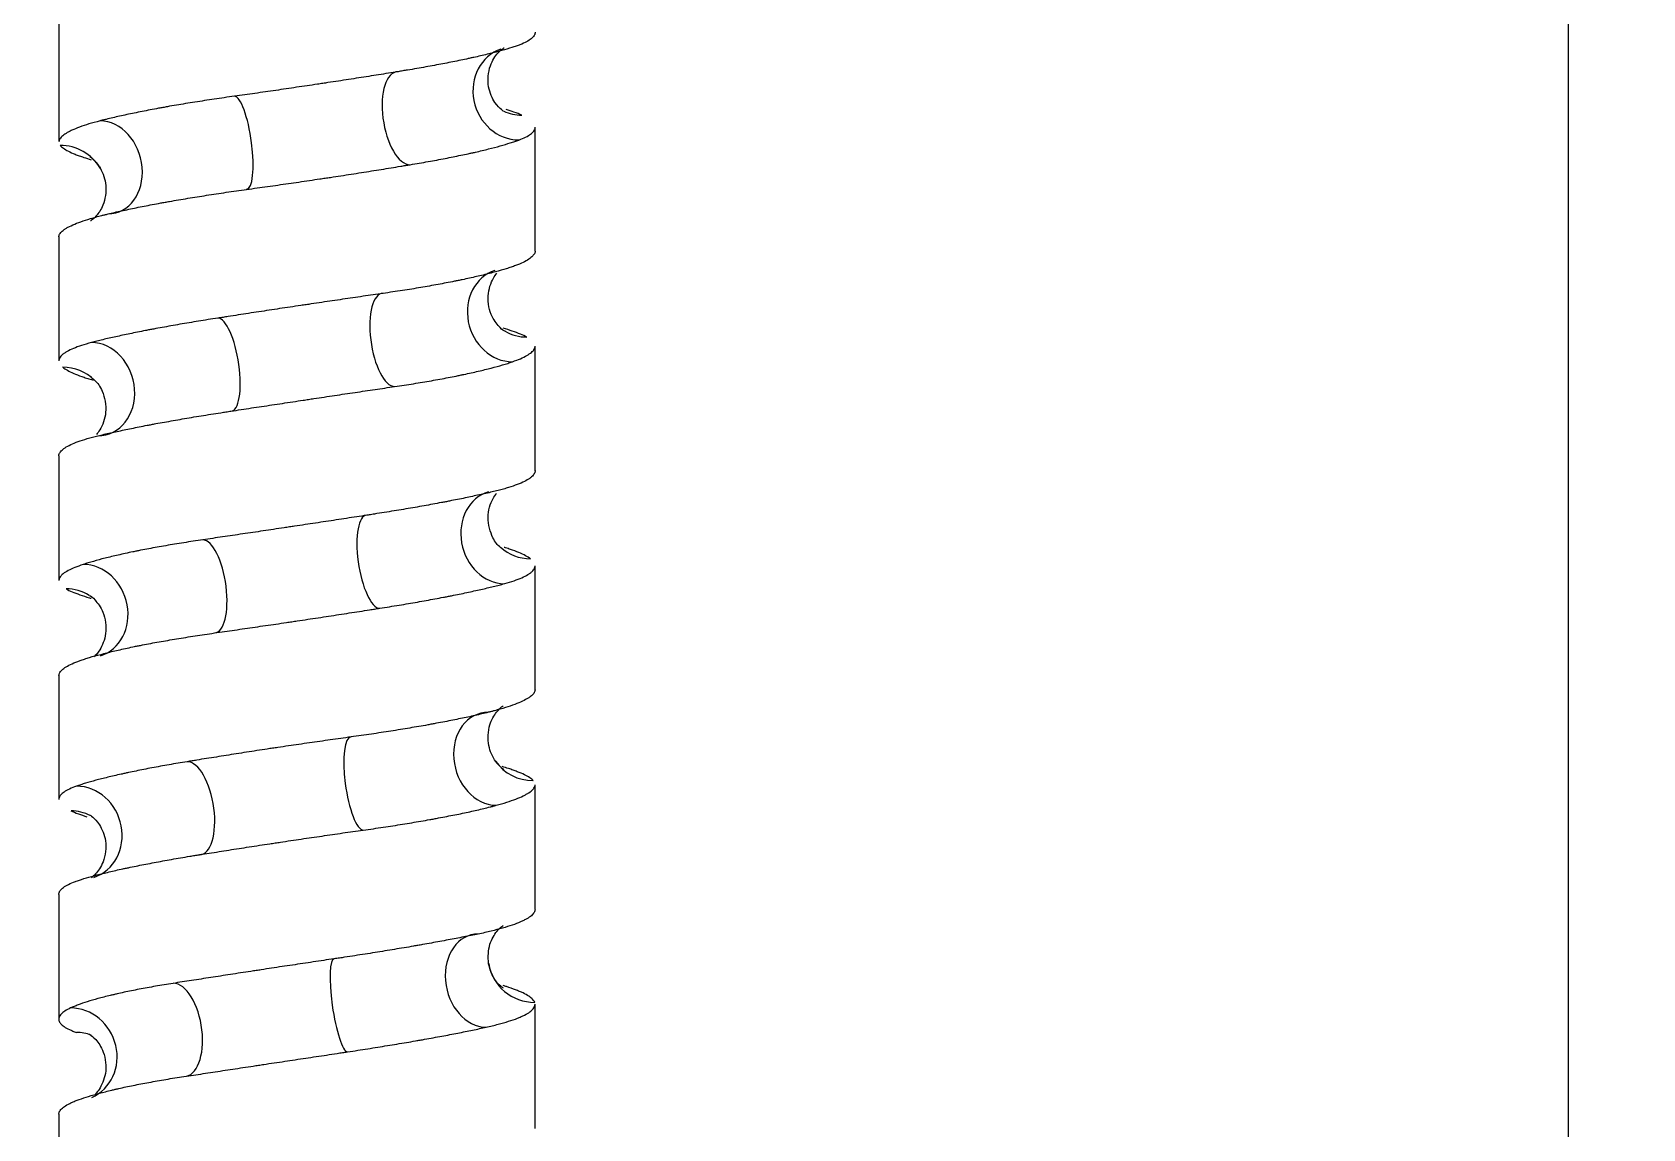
# Model space of a CAD drawing. Header units: millimetres. Extents: x 6110 to 6704, y -2661 to -1821.
# Drawn here: x 6587.11 to 6599.96, y -2336 to -2327.25 of the extents above; entities that cross this region are included whole.
import ezdxf

# ---------------------------------------------------------------- set-up
doc = ezdxf.new("R2010")
doc.units = ezdxf.units.MM
doc.header["$LTSCALE"] = 0.1
doc.linetypes.add('HIDDEN2', pattern=[4.7625, 3.175, -1.5875])
doc.layers.add('1', color=4, linetype='HIDDEN2', lineweight=13)
doc.layers.add('DIM', color=3, linetype='Continuous', lineweight=9)

msp = doc.modelspace()

# ---------------------------------------------------------------- hatches: boundary and pattern name
at = {"layer": 'DIM'}
h = msp.add_hatch(dxfattribs=at)
h.set_pattern_fill('ANSI31', color=2)
edge = h.paths.add_edge_path()
edge.add_line((6619.617, -2595.98), (6619.617, -1962.206))
edge.add_line((6634.617, -1966.11), (6619.617, -1966.11))
edge.add_line((6634.617, -2610.98), (6634.617, -1966.11))
edge.add_line((6634.617, -2610.98), (6184.457, -2610.98))
edge.add_line((6619.617, -2595.98), (6184.457, -2595.98))
edge.add_line((6184.457, -2610.98), (6184.457, -2595.98))

# ---------------------------------------------------------------- linework, layer by layer
at = {"layer": '1', "color": 7, "linetype": 'Continuous', "lineweight": -3}
for p, q in [((6599.367, -2354.877), (6599.367, -2159.412)), ((6587.321, -2327.13), (6587.321, -2328.122)), ((6591.121, -2328.996), (6591.121, -2328.007)), ((6587.321, -2328.88), (6587.321, -2329.871)), ((6590.88, -2329.635), (6590.881, -2329.635)), ((6591.121, -2330.748), (6591.121, -2329.753)), ((6587.321, -2330.629), (6587.321, -2331.623)), ((6591.121, -2332.496), (6591.121, -2331.506)), ((6587.562, -2331.742), (6587.563, -2331.742)), ((6587.321, -2332.381), (6587.32, -2333.37)), ((6591.12, -2334.247), (6591.12, -2333.254)), ((6587.32, -2334.128), (6587.32, -2335.124)), ((6591.12, -2335.997), (6591.12, -2335.005)), ((6587.32, -2335.882), (6587.32, -2336.87))]:
    msp.add_line(p, q, dxfattribs=at)
for centre, major_axis, ratio, start_param, end_param in [((6590.971, -2327.737), (0.123, -0.354), 0.913729, 3.142234, 5.974482), ((6590.075, -2327.935), (0.061, -0.37), 0.444347, 3.069634, 6.207791), ((6588.77, -2328.131), (0.051, -0.371), 0.234366, 6.251622, 9.392744), ((6591.031, -2327.54), (0.164, 0.337), 0.943097, 3.155272, 3.570921), ((6587.681, -2328.327), (0.091, -0.364), 0.802643, 6.087513, 9.225974), ((6587.327, -2328.523), (0.322, 0.192), 0.98804, 6.273376, 7.311475), ((6590.916, -2329.507), (0.116, -0.357), 0.882367, 3.142101, 6.001316), ((6589.954, -2329.704), (0.054, -0.371), 0.383134, 3.085413, 6.226552), ((6588.642, -2329.901), (0.057, -0.371), 0.302306, 6.239094, 9.377569), ((6587.606, -2330.097), (0.092, -0.364), 0.841904, 6.073243, 9.214691), ((6591.067, -2329.31), (0.186, 0.325), 0.963027, 3.14147, 3.645574), ((6587.342, -2330.293), (0.261, 0.27), 0.978198, 6.28038, 7.039328), ((6590.851, -2331.277), (0.095, -0.363), 0.850932, 3.16653, 6.062285), ((6589.829, -2331.474), (0.057, -0.371), 0.316087, 3.093435, 6.231924), ((6588.516, -2331.67), (0.054, -0.371), 0.366926, 6.230853, 9.372311), ((6591.094, -2331.079), (0.249, 0.28), 0.975656, 3.140334, 3.854515), ((6587.54, -2331.866), (0.112, -0.358), 0.875769, 0.000324, 2.872257), ((6587.367, -2332.062), (0.196, 0.32), 0.967231, 0.000228, 0.533932), ((6590.779, -2333.046), (0.093, -0.363), 0.810963, 2.937224, 6.075728), ((6589.701, -2333.243), (0.052, -0.371), 0.251351, 3.106156, 6.247623), ((6588.394, -2333.44), (0.06, -0.37), 0.431263, 6.215622, 9.353824), ((6591.111, -2332.849), (0.304, 0.219), 0.98629, 3.134077, 4.081092), ((6587.482, -2333.636), (0.118, -0.356), 0.90691, 0.000348, 2.849547), ((6587.401, -2333.832), (0.17, 0.334), 0.947637, 0.000395, 0.446163), ((6590.698, -2334.816), (0.079, -0.367), 0.771406, 2.977046, 6.118522), ((6589.571, -2335.013), (0.055, -0.371), 0.181677, 3.115375, 6.253589), ((6591.12, -2334.619), (0.369, 0.065), 0.988999, 3.131622, 4.535374), ((6588.276, -2335.209), (0.057, -0.371), 0.492354, 6.207986, 9.349185), ((6587.432, -2335.405), (0.149, -0.344), 0.931679, 0.008444, 2.75686), ((6587.444, -2335.601), (0.133, 0.351), 0.927369, 6.282456, 6.620608)]:
    msp.add_ellipse(centre, major_axis=major_axis, ratio=ratio, start_param=start_param, end_param=end_param, dxfattribs=at)
for points, knots in [([(6591.121, -2327.249), (6591.121, -2327.251), (6591.12, -2327.254), (6591.12, -2327.259), (6591.119, -2327.261), (6591.118, -2327.265), (6591.117, -2327.267), (6591.112, -2327.278), (6591.105, -2327.286), (6591.087, -2327.303), (6591.065, -2327.319), (6591.033, -2327.335), (6591.005, -2327.347), (6590.995, -2327.35), (6590.975, -2327.358), (6590.964, -2327.362), (6590.952, -2327.366)], [0, 0, 0, 0, 0.064573, 0.064573, 0.116541, 0.116541, 0.168509, 0.168509, 0.376382, 0.376382, 0.584255, 0.792127, 0.792127, 0.896064, 0.896064, 1, 1, 1, 1]), ([(6590.952, -2327.366), (6590.929, -2327.373), (6590.903, -2327.381), (6590.848, -2327.397), (6590.789, -2327.413), (6590.722, -2327.429), (6590.668, -2327.442), (6590.641, -2327.448), (6590.612, -2327.454), (6590.593, -2327.458), (6590.583, -2327.461), (6590.533, -2327.471), (6590.492, -2327.48), (6590.407, -2327.497), (6590.319, -2327.513), (6590.225, -2327.53), (6590.152, -2327.543), (6590.128, -2327.547), (6590.09, -2327.553), (6590.077, -2327.555), (6590.052, -2327.559), (6590.039, -2327.562), (6590.027, -2327.564)], [0, 0, 0, 0, 0.125, 0.125, 0.25, 0.375, 0.375, 0.4375, 0.46875, 0.46875, 0.5, 0.5, 0.625, 0.625, 0.75, 0.875, 0.875, 0.9375, 0.9375, 0.96875, 0.96875, 1, 1, 1, 1]), ([(6590.868, -2327.88), (6590.868, -2327.881), (6590.858, -2327.871), (6590.797, -2327.818), (6590.735, -2327.682), (6590.751, -2327.516), (6590.824, -2327.408), (6590.868, -2327.376), (6590.874, -2327.373), (6590.874, -2327.373)], [0, 0, 0, 0, 0.13059, 0.274829, 0.435809, 0.620139, 0.773937, 0.905356, 1, 1, 1, 1]), ([(6590.027, -2327.564), (6589.976, -2327.572), (6589.924, -2327.58), (6589.82, -2327.597), (6589.714, -2327.613), (6589.606, -2327.63), (6589.523, -2327.643), (6589.496, -2327.647), (6589.454, -2327.653), (6589.44, -2327.655), (6589.412, -2327.66), (6589.398, -2327.662), (6589.329, -2327.672), (6589.273, -2327.68), (6589.162, -2327.697), (6589.051, -2327.713), (6588.941, -2327.729), (6588.858, -2327.741), (6588.831, -2327.744), (6588.776, -2327.752), (6588.749, -2327.756), (6588.722, -2327.76)], [0, 0, 0, 0, 0.125, 0.125, 0.25, 0.375, 0.375, 0.4375, 0.4375, 0.46875, 0.46875, 0.5, 0.5, 0.625, 0.625, 0.75, 0.875, 0.875, 0.9375, 0.9375, 1, 1, 1, 1]), ([(6588.722, -2327.76), (6588.667, -2327.767), (6588.613, -2327.775), (6588.508, -2327.791), (6588.406, -2327.806), (6588.307, -2327.823), (6588.234, -2327.835), (6588.21, -2327.839), (6588.175, -2327.845), (6588.163, -2327.848), (6588.14, -2327.852), (6588.128, -2327.854), (6588.071, -2327.864), (6588.027, -2327.873), (6587.942, -2327.89), (6587.861, -2327.906), (6587.786, -2327.923), (6587.733, -2327.936), (6587.715, -2327.94), (6587.69, -2327.946), (6587.682, -2327.948), (6587.665, -2327.952), (6587.657, -2327.954), (6587.649, -2327.956)], [0, 0, 0, 0, 0.125, 0.125, 0.25, 0.375, 0.375, 0.4375, 0.4375, 0.46875, 0.46875, 0.5, 0.5, 0.625, 0.625, 0.75, 0.875, 0.875, 0.9375, 0.9375, 0.96875, 0.96875, 1, 1, 1, 1]), ([(6591.014, -2327.911), (6590.996, -2327.903), (6590.975, -2327.894), (6590.933, -2327.879), (6590.913, -2327.872), (6590.891, -2327.865)], [0, 0, 0, 0, 0.546971, 0.546971, 1, 1, 1, 1]), ([(6587.649, -2327.956), (6587.618, -2327.965), (6587.588, -2327.973), (6587.534, -2327.989), (6587.484, -2328.006), (6587.443, -2328.023), (6587.416, -2328.035), (6587.408, -2328.039), (6587.396, -2328.046), (6587.392, -2328.048), (6587.384, -2328.052), (6587.381, -2328.054), (6587.364, -2328.064), (6587.353, -2328.073), (6587.335, -2328.089), (6587.324, -2328.103), (6587.321, -2328.118), (6587.321, -2328.124)], [0, 0, 0, 0, 0.147053, 0.147053, 0.294106, 0.441159, 0.441159, 0.514686, 0.514686, 0.551449, 0.551449, 0.588212, 0.588212, 0.735265, 0.735265, 0.882318, 1, 1, 1, 1]), ([(6590.991, -2328.109), (6591.011, -2328.101), (6591.029, -2328.094), (6591.061, -2328.078), (6591.087, -2328.062), (6591.104, -2328.046), (6591.113, -2328.033), (6591.115, -2328.029), (6591.118, -2328.023), (6591.119, -2328.021), (6591.12, -2328.016), (6591.12, -2328.014), (6591.121, -2328.01), (6591.121, -2328.009), (6591.121, -2328.007)], [0, 0, 0, 0, 0.238592, 0.238592, 0.477184, 0.715776, 0.715776, 0.835072, 0.835072, 0.89472, 0.89472, 0.954368, 0.954368, 1, 1, 1, 1]), ([(6587.332, -2328.151), (6587.338, -2328.159), (6587.346, -2328.167), (6587.368, -2328.182), (6587.394, -2328.198), (6587.43, -2328.214), (6587.461, -2328.227), (6587.472, -2328.231), (6587.489, -2328.237), (6587.495, -2328.239), (6587.507, -2328.243), (6587.513, -2328.245), (6587.538, -2328.254), (6587.558, -2328.26), (6587.579, -2328.266)], [0, 0, 0, 0, 0.210742, 0.210742, 0.421485, 0.632227, 0.632227, 0.737599, 0.737599, 0.790284, 0.790284, 0.84297, 0.84297, 1, 1, 1, 1]), ([(6590.124, -2328.306), (6590.173, -2328.297), (6590.221, -2328.289), (6590.314, -2328.273), (6590.404, -2328.256), (6590.487, -2328.239), (6590.548, -2328.226), (6590.578, -2328.22), (6590.606, -2328.214), (6590.625, -2328.21), (6590.635, -2328.208), (6590.681, -2328.197), (6590.716, -2328.189), (6590.782, -2328.172), (6590.844, -2328.156), (6590.898, -2328.14), (6590.935, -2328.128), (6590.947, -2328.124), (6590.97, -2328.117), (6590.98, -2328.113), (6590.991, -2328.109)], [0, 0, 0, 0, 0.125, 0.125, 0.25, 0.375, 0.375, 0.4375, 0.46875, 0.46875, 0.5, 0.5, 0.625, 0.625, 0.75, 0.875, 0.875, 0.9375, 0.9375, 1, 1, 1, 1]), ([(6587.568, -2328.244), (6587.568, -2328.243), (6587.579, -2328.249), (6587.62, -2328.285), (6587.643, -2328.321), (6587.65, -2328.331)], [0, 0, 0, 0, 0.431567, 0.851626, 1, 1, 1, 1]), ([(6588.819, -2328.503), (6588.874, -2328.495), (6588.93, -2328.488), (6589.041, -2328.472), (6589.152, -2328.456), (6589.264, -2328.44), (6589.348, -2328.427), (6589.376, -2328.423), (6589.418, -2328.417), (6589.432, -2328.415), (6589.46, -2328.411), (6589.474, -2328.409), (6589.544, -2328.398), (6589.599, -2328.39), (6589.708, -2328.373), (6589.815, -2328.356), (6589.92, -2328.339), (6589.997, -2328.327), (6590.023, -2328.322), (6590.061, -2328.316), (6590.074, -2328.314), (6590.099, -2328.31), (6590.111, -2328.308), (6590.124, -2328.306)], [0, 0, 0, 0, 0.125, 0.125, 0.25, 0.375, 0.375, 0.4375, 0.4375, 0.46875, 0.46875, 0.5, 0.5, 0.625, 0.625, 0.75, 0.875, 0.875, 0.9375, 0.9375, 0.96875, 0.96875, 1, 1, 1, 1]), ([(6587.65, -2328.331), (6587.676, -2328.377), (6587.707, -2328.47), (6587.683, -2328.629), (6587.618, -2328.721), (6587.58, -2328.752), (6587.573, -2328.755), (6587.573, -2328.755)], [0, 0, 0, 0, 0.23381, 0.481721, 0.682676, 0.860544, 1, 1, 1, 1]), ([(6587.713, -2328.698), (6587.747, -2328.69), (6587.783, -2328.682), (6587.858, -2328.666), (6587.937, -2328.649), (6588.022, -2328.632), (6588.088, -2328.62), (6588.122, -2328.613), (6588.156, -2328.607), (6588.18, -2328.603), (6588.192, -2328.601), (6588.251, -2328.59), (6588.299, -2328.582), (6588.398, -2328.566), (6588.498, -2328.55), (6588.603, -2328.534), (6588.683, -2328.522), (6588.71, -2328.518), (6588.764, -2328.511), (6588.791, -2328.507), (6588.819, -2328.503)], [0, 0, 0, 0, 0.125, 0.125, 0.25, 0.375, 0.375, 0.4375, 0.46875, 0.46875, 0.5, 0.5, 0.625, 0.625, 0.75, 0.875, 0.875, 0.9375, 0.9375, 1, 1, 1, 1]), ([(6587.321, -2328.881), (6587.321, -2328.878), (6587.321, -2328.875), (6587.324, -2328.864), (6587.333, -2328.848), (6587.351, -2328.832), (6587.369, -2328.82), (6587.375, -2328.815), (6587.386, -2328.809), (6587.39, -2328.807), (6587.397, -2328.803), (6587.401, -2328.801), (6587.422, -2328.79), (6587.441, -2328.782), (6587.484, -2328.765), (6587.53, -2328.748), (6587.586, -2328.732), (6587.631, -2328.719), (6587.647, -2328.715), (6587.671, -2328.709), (6587.679, -2328.707), (6587.696, -2328.703), (6587.704, -2328.701), (6587.713, -2328.698)], [0, 0, 0, 0, 0.054135, 0.054135, 0.189258, 0.324382, 0.324382, 0.391944, 0.391944, 0.425725, 0.425725, 0.459506, 0.459506, 0.594629, 0.594629, 0.729753, 0.864876, 0.864876, 0.932438, 0.932438, 0.966219, 0.966219, 1, 1, 1, 1]), ([(6591.121, -2328.995), (6591.121, -2329), (6591.12, -2329.005), (6591.116, -2329.014), (6591.114, -2329.018), (6591.11, -2329.024), (6591.108, -2329.026), (6591.105, -2329.031), (6591.103, -2329.033), (6591.093, -2329.043), (6591.083, -2329.052), (6591.057, -2329.069), (6591.027, -2329.086), (6590.987, -2329.103), (6590.954, -2329.115), (6590.942, -2329.119), (6590.923, -2329.126), (6590.917, -2329.128), (6590.904, -2329.132), (6590.897, -2329.134), (6590.891, -2329.136)], [0, 0, 0, 0, 0.108418, 0.108418, 0.197576, 0.197576, 0.242155, 0.242155, 0.286735, 0.286735, 0.465051, 0.465051, 0.643367, 0.821684, 0.821684, 0.910842, 0.910842, 0.955421, 0.955421, 1, 1, 1, 1]), ([(6590.891, -2329.136), (6590.864, -2329.144), (6590.835, -2329.153), (6590.774, -2329.169), (6590.708, -2329.186), (6590.636, -2329.203), (6590.578, -2329.215), (6590.549, -2329.222), (6590.518, -2329.228), (6590.497, -2329.232), (6590.487, -2329.234), (6590.434, -2329.245), (6590.391, -2329.253), (6590.301, -2329.27), (6590.209, -2329.286), (6590.112, -2329.302), (6590.037, -2329.313), (6590.011, -2329.317), (6589.96, -2329.325), (6589.934, -2329.329), (6589.908, -2329.333)], [0, 0, 0, 0, 0.125, 0.125, 0.25, 0.375, 0.375, 0.4375, 0.46875, 0.46875, 0.5, 0.5, 0.625, 0.625, 0.75, 0.875, 0.875, 0.9375, 0.9375, 1, 1, 1, 1]), ([(6590.881, -2329.635), (6590.871, -2329.634), (6590.847, -2329.613), (6590.765, -2329.519), (6590.731, -2329.355), (6590.774, -2329.228), (6590.806, -2329.183), (6590.815, -2329.172)], [0, 0, 0, 0, 0.201899, 0.408119, 0.667698, 0.904027, 1, 1, 1, 1]), ([(6589.908, -2329.333), (6589.855, -2329.34), (6589.801, -2329.348), (6589.694, -2329.364), (6589.585, -2329.38), (6589.475, -2329.396), (6589.391, -2329.408), (6589.363, -2329.412), (6589.321, -2329.419), (6589.307, -2329.421), (6589.279, -2329.425), (6589.265, -2329.427), (6589.194, -2329.438), (6589.138, -2329.446), (6589.027, -2329.463), (6588.916, -2329.48), (6588.807, -2329.496), (6588.725, -2329.509), (6588.698, -2329.513), (6588.657, -2329.519), (6588.644, -2329.522), (6588.617, -2329.526), (6588.604, -2329.528), (6588.59, -2329.53)], [0, 0, 0, 0, 0.125, 0.125, 0.25, 0.375, 0.375, 0.4375, 0.4375, 0.46875, 0.46875, 0.5, 0.5, 0.625, 0.625, 0.75, 0.875, 0.875, 0.9375, 0.9375, 0.96875, 0.96875, 1, 1, 1, 1]), ([(6588.59, -2329.53), (6588.537, -2329.538), (6588.485, -2329.546), (6588.384, -2329.563), (6588.285, -2329.579), (6588.191, -2329.596), (6588.122, -2329.609), (6588.088, -2329.615), (6588.055, -2329.621), (6588.033, -2329.625), (6588.022, -2329.627), (6587.968, -2329.638), (6587.927, -2329.646), (6587.848, -2329.663), (6587.772, -2329.679), (6587.704, -2329.694), (6587.655, -2329.706), (6587.64, -2329.71), (6587.609, -2329.718), (6587.594, -2329.721), (6587.58, -2329.725)], [0, 0, 0, 0, 0.125, 0.125, 0.25, 0.375, 0.375, 0.4375, 0.46875, 0.46875, 0.5, 0.5, 0.625, 0.625, 0.75, 0.875, 0.875, 0.9375, 0.9375, 1, 1, 1, 1]), ([(6587.58, -2329.725), (6587.552, -2329.733), (6587.525, -2329.74), (6587.478, -2329.756), (6587.435, -2329.772), (6587.401, -2329.788), (6587.379, -2329.8), (6587.372, -2329.805), (6587.363, -2329.811), (6587.36, -2329.813), (6587.355, -2329.817), (6587.352, -2329.819), (6587.34, -2329.83), (6587.332, -2329.838), (6587.323, -2329.855), (6587.321, -2329.863), (6587.321, -2329.871)], [0, 0, 0, 0, 0.16722, 0.16722, 0.334441, 0.501661, 0.501661, 0.585272, 0.585272, 0.627077, 0.627077, 0.668882, 0.668882, 0.836102, 0.836102, 1, 1, 1, 1]), ([(6591.055, -2329.681), (6591.04, -2329.674), (6591.023, -2329.666), (6590.984, -2329.65), (6590.942, -2329.634), (6590.892, -2329.618), (6590.865, -2329.611)], [0, 0, 0, 0, 0.338453, 0.338453, 0.676905, 1, 1, 1, 1]), ([(6590.94, -2329.878), (6590.964, -2329.87), (6590.985, -2329.862), (6591.024, -2329.845), (6591.057, -2329.828), (6591.081, -2329.811), (6591.096, -2329.799), (6591.1, -2329.795), (6591.106, -2329.788), (6591.108, -2329.786), (6591.111, -2329.782), (6591.112, -2329.78), (6591.118, -2329.769), (6591.121, -2329.761), (6591.121, -2329.753)], [0, 0, 0, 0, 0.200315, 0.200315, 0.40063, 0.600945, 0.600945, 0.701102, 0.701102, 0.751181, 0.751181, 0.801259, 0.801259, 1, 1, 1, 1]), ([(6587.351, -2329.922), (6587.361, -2329.93), (6587.374, -2329.938), (6587.403, -2329.954), (6587.437, -2329.971), (6587.48, -2329.988), (6587.516, -2330), (6587.528, -2330.004), (6587.548, -2330.011), (6587.554, -2330.013), (6587.568, -2330.017), (6587.575, -2330.019), (6587.586, -2330.022), (6587.59, -2330.023), (6587.594, -2330.024)], [0, 0, 0, 0, 0.242035, 0.242035, 0.484071, 0.726106, 0.726106, 0.847124, 0.847124, 0.907633, 0.907633, 0.968142, 0.968142, 1, 1, 1, 1]), ([(6590, -2330.076), (6590.051, -2330.068), (6590.102, -2330.061), (6590.199, -2330.045), (6590.294, -2330.029), (6590.384, -2330.013), (6590.449, -2330), (6590.481, -2329.994), (6590.512, -2329.988), (6590.532, -2329.983), (6590.543, -2329.981), (6590.593, -2329.971), (6590.631, -2329.962), (6590.704, -2329.945), (6590.772, -2329.928), (6590.833, -2329.912), (6590.875, -2329.899), (6590.889, -2329.895), (6590.909, -2329.889), (6590.915, -2329.886), (6590.928, -2329.882), (6590.934, -2329.88), (6590.94, -2329.878)], [0, 0, 0, 0, 0.125, 0.125, 0.25, 0.375, 0.375, 0.4375, 0.46875, 0.46875, 0.5, 0.5, 0.625, 0.625, 0.75, 0.875, 0.875, 0.9375, 0.9375, 0.96875, 0.96875, 1, 1, 1, 1]), ([(6587.573, -2329.998), (6587.573, -2329.998), (6587.578, -2330.001), (6587.594, -2330.016), (6587.603, -2330.023)], [0, 0, 0, 0, 0.573353, 1, 1, 1, 1]), ([(6587.603, -2330.023), (6587.63, -2330.046), (6587.674, -2330.109), (6587.711, -2330.28), (6587.662, -2330.405), (6587.629, -2330.448), (6587.62, -2330.459)], [0, 0, 0, 0, 0.268814, 0.590802, 0.881708, 1, 1, 1, 1]), ([(6588.694, -2330.272), (6588.748, -2330.264), (6588.802, -2330.255), (6588.911, -2330.239), (6589.021, -2330.222), (6589.132, -2330.206), (6589.215, -2330.193), (6589.243, -2330.189), (6589.285, -2330.183), (6589.299, -2330.18), (6589.327, -2330.176), (6589.341, -2330.174), (6589.411, -2330.164), (6589.466, -2330.155), (6589.576, -2330.139), (6589.684, -2330.123), (6589.791, -2330.107), (6589.87, -2330.095), (6589.896, -2330.091), (6589.948, -2330.084), (6589.974, -2330.08), (6590, -2330.076)], [0, 0, 0, 0, 0.125, 0.125, 0.25, 0.375, 0.375, 0.4375, 0.4375, 0.46875, 0.46875, 0.5, 0.5, 0.625, 0.625, 0.75, 0.875, 0.875, 0.9375, 0.9375, 1, 1, 1, 1]), ([(6587.633, -2330.469), (6587.664, -2330.461), (6587.697, -2330.453), (6587.767, -2330.438), (6587.84, -2330.422), (6587.92, -2330.406), (6587.983, -2330.393), (6588.015, -2330.387), (6588.049, -2330.381), (6588.071, -2330.377), (6588.082, -2330.374), (6588.139, -2330.364), (6588.186, -2330.356), (6588.281, -2330.339), (6588.379, -2330.322), (6588.481, -2330.305), (6588.56, -2330.293), (6588.586, -2330.289), (6588.626, -2330.282), (6588.64, -2330.28), (6588.667, -2330.276), (6588.68, -2330.274), (6588.694, -2330.272)], [0, 0, 0, 0, 0.125, 0.125, 0.25, 0.375, 0.375, 0.4375, 0.46875, 0.46875, 0.5, 0.5, 0.625, 0.625, 0.75, 0.875, 0.875, 0.9375, 0.9375, 0.96875, 0.96875, 1, 1, 1, 1]), ([(6587.321, -2330.63), (6587.321, -2330.624), (6587.323, -2330.611), (6587.332, -2330.598), (6587.343, -2330.585), (6587.348, -2330.581), (6587.356, -2330.575), (6587.358, -2330.572), (6587.364, -2330.568), (6587.367, -2330.566), (6587.383, -2330.556), (6587.398, -2330.547), (6587.433, -2330.531), (6587.472, -2330.515), (6587.52, -2330.499), (6587.56, -2330.488), (6587.574, -2330.484), (6587.602, -2330.476), (6587.617, -2330.472), (6587.633, -2330.469)], [0, 0, 0, 0, 0.093809, 0.244841, 0.244841, 0.320357, 0.320357, 0.358115, 0.358115, 0.395873, 0.395873, 0.546904, 0.546904, 0.697936, 0.848968, 0.848968, 0.924484, 0.924484, 1, 1, 1, 1]), ([(6591.121, -2330.747), (6591.121, -2330.751), (6591.119, -2330.763), (6591.113, -2330.775), (6591.102, -2330.788), (6591.098, -2330.792), (6591.091, -2330.798), (6591.089, -2330.8), (6591.083, -2330.804), (6591.081, -2330.807), (6591.066, -2330.817), (6591.051, -2330.825), (6591.019, -2330.842), (6590.981, -2330.858), (6590.934, -2330.874), (6590.896, -2330.886), (6590.883, -2330.89), (6590.855, -2330.897), (6590.84, -2330.901), (6590.825, -2330.905)], [0, 0, 0, 0, 0.066927, 0.22244, 0.22244, 0.300196, 0.300196, 0.339074, 0.339074, 0.377952, 0.377952, 0.533464, 0.533464, 0.688976, 0.844488, 0.844488, 0.922244, 0.922244, 1, 1, 1, 1]), ([(6590.825, -2330.905), (6590.795, -2330.913), (6590.762, -2330.921), (6590.694, -2330.936), (6590.623, -2330.952), (6590.543, -2330.969), (6590.481, -2330.981), (6590.45, -2330.987), (6590.417, -2330.994), (6590.395, -2330.998), (6590.384, -2331), (6590.328, -2331.01), (6590.282, -2331.019), (6590.187, -2331.036), (6590.09, -2331.053), (6589.989, -2331.069), (6589.911, -2331.082), (6589.885, -2331.086), (6589.845, -2331.092), (6589.831, -2331.095), (6589.805, -2331.099), (6589.791, -2331.101), (6589.778, -2331.103)], [0, 0, 0, 0, 0.125, 0.125, 0.25, 0.375, 0.375, 0.4375, 0.46875, 0.46875, 0.5, 0.5, 0.625, 0.625, 0.75, 0.875, 0.875, 0.9375, 0.9375, 0.96875, 0.96875, 1, 1, 1, 1]), ([(6590.845, -2331.359), (6590.82, -2331.342), (6590.778, -2331.287), (6590.727, -2331.122), (6590.77, -2330.988), (6590.804, -2330.939), (6590.814, -2330.927)], [0, 0, 0, 0, 0.259535, 0.578799, 0.878883, 1, 1, 1, 1]), ([(6589.778, -2331.103), (6589.724, -2331.111), (6589.67, -2331.119), (6589.561, -2331.136), (6589.452, -2331.153), (6589.341, -2331.169), (6589.257, -2331.182), (6589.23, -2331.186), (6589.188, -2331.192), (6589.174, -2331.194), (6589.146, -2331.199), (6589.132, -2331.201), (6589.062, -2331.211), (6589.006, -2331.22), (6588.896, -2331.236), (6588.787, -2331.252), (6588.68, -2331.268), (6588.6, -2331.28), (6588.574, -2331.283), (6588.522, -2331.291), (6588.496, -2331.295), (6588.47, -2331.299)], [0, 0, 0, 0, 0.125, 0.125, 0.25, 0.375, 0.375, 0.4375, 0.4375, 0.46875, 0.46875, 0.5, 0.5, 0.625, 0.625, 0.75, 0.875, 0.875, 0.9375, 0.9375, 1, 1, 1, 1]), ([(6588.47, -2331.299), (6588.418, -2331.306), (6588.367, -2331.314), (6588.268, -2331.33), (6588.173, -2331.345), (6588.082, -2331.362), (6588.016, -2331.374), (6587.984, -2331.38), (6587.952, -2331.387), (6587.931, -2331.391), (6587.921, -2331.393), (6587.87, -2331.403), (6587.831, -2331.412), (6587.757, -2331.429), (6587.687, -2331.445), (6587.625, -2331.462), (6587.582, -2331.475), (6587.568, -2331.479), (6587.547, -2331.485), (6587.541, -2331.487), (6587.528, -2331.491), (6587.521, -2331.493), (6587.515, -2331.495)], [0, 0, 0, 0, 0.125, 0.125, 0.25, 0.375, 0.375, 0.4375, 0.46875, 0.46875, 0.5, 0.5, 0.625, 0.625, 0.75, 0.875, 0.875, 0.9375, 0.9375, 0.96875, 0.96875, 1, 1, 1, 1]), ([(6590.867, -2331.377), (6590.867, -2331.377), (6590.863, -2331.374), (6590.851, -2331.364), (6590.845, -2331.359)], [0, 0, 0, 0, 0.618054, 1, 1, 1, 1]), ([(6591.084, -2331.45), (6591.073, -2331.442), (6591.06, -2331.434), (6591.029, -2331.417), (6590.993, -2331.4), (6590.948, -2331.384), (6590.911, -2331.371), (6590.899, -2331.367), (6590.882, -2331.361), (6590.879, -2331.36), (6590.875, -2331.359)], [0, 0, 0, 0, 0.276281, 0.276281, 0.552563, 0.828844, 0.828844, 0.966985, 0.966985, 1, 1, 1, 1]), ([(6587.515, -2331.495), (6587.49, -2331.504), (6587.468, -2331.512), (6587.428, -2331.528), (6587.393, -2331.545), (6587.366, -2331.561), (6587.35, -2331.574), (6587.346, -2331.578), (6587.34, -2331.584), (6587.338, -2331.587), (6587.334, -2331.591), (6587.332, -2331.593), (6587.325, -2331.603), (6587.322, -2331.612), (6587.321, -2331.621), (6587.321, -2331.623), (6587.321, -2331.624)], [0, 0, 0, 0, 0.193054, 0.193054, 0.386108, 0.579163, 0.579163, 0.67569, 0.67569, 0.723953, 0.723953, 0.772217, 0.772217, 0.965271, 0.965271, 1, 1, 1, 1]), ([(6590.876, -2331.648), (6590.904, -2331.641), (6590.93, -2331.633), (6590.976, -2331.617), (6591.017, -2331.601), (6591.049, -2331.585), (6591.07, -2331.572), (6591.076, -2331.568), (6591.084, -2331.562), (6591.087, -2331.56), (6591.092, -2331.556), (6591.095, -2331.554), (6591.106, -2331.543), (6591.112, -2331.534), (6591.119, -2331.519), (6591.121, -2331.513), (6591.121, -2331.506)], [0, 0, 0, 0, 0.172694, 0.172694, 0.345387, 0.518081, 0.518081, 0.604427, 0.604427, 0.647601, 0.647601, 0.690774, 0.690774, 0.863468, 0.863468, 1, 1, 1, 1]), ([(6589.881, -2331.845), (6589.933, -2331.837), (6589.985, -2331.828), (6590.085, -2331.812), (6590.183, -2331.795), (6590.276, -2331.778), (6590.344, -2331.766), (6590.378, -2331.759), (6590.411, -2331.753), (6590.432, -2331.749), (6590.443, -2331.747), (6590.496, -2331.736), (6590.537, -2331.728), (6590.615, -2331.711), (6590.689, -2331.695), (6590.756, -2331.679), (6590.803, -2331.668), (6590.819, -2331.664), (6590.848, -2331.656), (6590.863, -2331.652), (6590.876, -2331.648)], [0, 0, 0, 0, 0.125, 0.125, 0.25, 0.375, 0.375, 0.4375, 0.46875, 0.46875, 0.5, 0.5, 0.625, 0.625, 0.75, 0.875, 0.875, 0.9375, 0.9375, 1, 1, 1, 1]), ([(6587.378, -2331.69), (6587.392, -2331.698), (6587.408, -2331.706), (6587.445, -2331.721), (6587.487, -2331.737), (6587.537, -2331.753), (6587.569, -2331.763), (6587.573, -2331.764), (6587.578, -2331.765)], [0, 0, 0, 0, 0.316819, 0.316819, 0.633638, 0.950456, 0.950456, 1, 1, 1, 1]), ([(6587.563, -2331.742), (6587.576, -2331.746), (6587.605, -2331.771), (6587.686, -2331.877), (6587.708, -2332.044), (6587.654, -2332.178), (6587.614, -2332.221), (6587.601, -2332.233)], [0, 0, 0, 0, 0.186782, 0.384101, 0.627857, 0.842049, 1, 1, 1, 1]), ([(6588.562, -2332.042), (6588.616, -2332.034), (6588.669, -2332.027), (6588.777, -2332.011), (6588.886, -2331.995), (6588.997, -2331.979), (6589.081, -2331.967), (6589.109, -2331.962), (6589.151, -2331.956), (6589.165, -2331.954), (6589.194, -2331.95), (6589.208, -2331.948), (6589.278, -2331.937), (6589.334, -2331.929), (6589.446, -2331.912), (6589.556, -2331.895), (6589.665, -2331.878), (6589.747, -2331.866), (6589.773, -2331.862), (6589.814, -2331.855), (6589.827, -2331.853), (6589.854, -2331.849), (6589.867, -2331.847), (6589.881, -2331.845)], [0, 0, 0, 0, 0.125, 0.125, 0.25, 0.375, 0.375, 0.4375, 0.4375, 0.46875, 0.46875, 0.5, 0.5, 0.625, 0.625, 0.75, 0.875, 0.875, 0.9375, 0.9375, 0.96875, 0.96875, 1, 1, 1, 1]), ([(6587.566, -2332.237), (6587.593, -2332.229), (6587.623, -2332.221), (6587.686, -2332.205), (6587.753, -2332.188), (6587.827, -2332.171), (6587.885, -2332.159), (6587.915, -2332.152), (6587.946, -2332.146), (6587.967, -2332.142), (6587.978, -2332.14), (6588.031, -2332.129), (6588.075, -2332.121), (6588.166, -2332.105), (6588.259, -2332.089), (6588.357, -2332.073), (6588.433, -2332.061), (6588.458, -2332.057), (6588.51, -2332.05), (6588.536, -2332.046), (6588.562, -2332.042)], [0, 0, 0, 0, 0.125, 0.125, 0.25, 0.375, 0.375, 0.4375, 0.46875, 0.46875, 0.5, 0.5, 0.625, 0.625, 0.75, 0.875, 0.875, 0.9375, 0.9375, 1, 1, 1, 1]), ([(6587.321, -2332.382), (6587.321, -2332.376), (6587.322, -2332.369), (6587.327, -2332.359), (6587.33, -2332.354), (6587.335, -2332.348), (6587.336, -2332.346), (6587.34, -2332.342), (6587.342, -2332.34), (6587.354, -2332.329), (6587.365, -2332.321), (6587.392, -2332.304), (6587.425, -2332.287), (6587.466, -2332.271), (6587.501, -2332.258), (6587.513, -2332.254), (6587.532, -2332.248), (6587.539, -2332.246), (6587.552, -2332.242), (6587.559, -2332.24), (6587.566, -2332.237)], [0, 0, 0, 0, 0.137206, 0.137206, 0.223485, 0.223485, 0.266625, 0.266625, 0.309765, 0.309765, 0.482323, 0.482323, 0.654882, 0.827441, 0.827441, 0.913721, 0.913721, 0.95686, 0.95686, 1, 1, 1, 1]), ([(6591.121, -2332.495), (6591.121, -2332.497), (6591.12, -2332.499), (6591.119, -2332.508), (6591.112, -2332.524), (6591.095, -2332.541), (6591.079, -2332.553), (6591.073, -2332.557), (6591.063, -2332.564), (6591.06, -2332.566), (6591.052, -2332.57), (6591.048, -2332.572), (6591.029, -2332.583), (6591.011, -2332.591), (6590.97, -2332.608), (6590.925, -2332.625), (6590.871, -2332.642), (6590.827, -2332.654), (6590.812, -2332.659), (6590.788, -2332.665), (6590.78, -2332.667), (6590.764, -2332.671), (6590.756, -2332.673), (6590.747, -2332.675)], [0, 0, 0, 0, 0.030202, 0.030202, 0.168745, 0.307287, 0.307287, 0.376559, 0.376559, 0.411194, 0.411194, 0.44583, 0.44583, 0.584372, 0.584372, 0.722915, 0.861457, 0.861457, 0.930729, 0.930729, 0.965364, 0.965364, 1, 1, 1, 1]), ([(6590.747, -2332.675), (6590.714, -2332.684), (6590.678, -2332.692), (6590.605, -2332.709), (6590.527, -2332.725), (6590.444, -2332.742), (6590.378, -2332.755), (6590.345, -2332.761), (6590.31, -2332.767), (6590.287, -2332.771), (6590.276, -2332.774), (6590.217, -2332.784), (6590.169, -2332.792), (6590.071, -2332.809), (6589.971, -2332.825), (6589.867, -2332.841), (6589.788, -2332.853), (6589.761, -2332.856), (6589.707, -2332.864), (6589.68, -2332.868), (6589.652, -2332.872)], [0, 0, 0, 0, 0.125, 0.125, 0.25, 0.375, 0.375, 0.4375, 0.46875, 0.46875, 0.5, 0.5, 0.625, 0.625, 0.75, 0.875, 0.875, 0.9375, 0.9375, 1, 1, 1, 1]), ([(6590.807, -2333.068), (6590.779, -2333.029), (6590.74, -2332.942), (6590.747, -2332.776), (6590.812, -2332.668), (6590.858, -2332.628), (6590.867, -2332.623), (6590.867, -2332.623)], [0, 0, 0, 0, 0.218216, 0.464776, 0.666119, 0.839439, 1, 1, 1, 1]), ([(6589.652, -2332.872), (6589.597, -2332.879), (6589.542, -2332.887), (6589.431, -2332.903), (6589.32, -2332.919), (6589.208, -2332.935), (6589.124, -2332.947), (6589.096, -2332.952), (6589.054, -2332.958), (6589.04, -2332.96), (6589.012, -2332.964), (6588.998, -2332.966), (6588.928, -2332.977), (6588.873, -2332.985), (6588.763, -2333.002), (6588.656, -2333.019), (6588.551, -2333.036), (6588.473, -2333.048), (6588.447, -2333.052), (6588.409, -2333.059), (6588.396, -2333.061), (6588.37, -2333.065), (6588.358, -2333.067), (6588.345, -2333.069)], [0, 0, 0, 0, 0.125, 0.125, 0.25, 0.375, 0.375, 0.4375, 0.4375, 0.46875, 0.46875, 0.5, 0.5, 0.625, 0.625, 0.75, 0.875, 0.875, 0.9375, 0.9375, 0.96875, 0.96875, 1, 1, 1, 1]), ([(6588.345, -2333.069), (6588.295, -2333.077), (6588.247, -2333.085), (6588.153, -2333.102), (6588.062, -2333.118), (6587.977, -2333.135), (6587.916, -2333.148), (6587.886, -2333.154), (6587.856, -2333.16), (6587.837, -2333.164), (6587.827, -2333.167), (6587.78, -2333.177), (6587.744, -2333.185), (6587.677, -2333.202), (6587.613, -2333.218), (6587.558, -2333.233), (6587.52, -2333.245), (6587.507, -2333.249), (6587.484, -2333.257), (6587.473, -2333.26), (6587.462, -2333.264)], [0, 0, 0, 0, 0.125, 0.125, 0.25, 0.375, 0.375, 0.4375, 0.46875, 0.46875, 0.5, 0.5, 0.625, 0.625, 0.75, 0.875, 0.875, 0.9375, 0.9375, 1, 1, 1, 1]), ([(6590.872, -2333.133), (6590.872, -2333.133), (6590.863, -2333.128), (6590.829, -2333.098), (6590.809, -2333.071), (6590.807, -2333.068)], [0, 0, 0, 0, 0.451246, 0.936843, 1, 1, 1, 1]), ([(6591.106, -2333.221), (6591.099, -2333.213), (6591.09, -2333.205), (6591.066, -2333.189), (6591.038, -2333.173), (6591, -2333.157), (6590.968, -2333.145), (6590.957, -2333.14), (6590.939, -2333.134), (6590.933, -2333.132), (6590.921, -2333.128), (6590.915, -2333.126), (6590.892, -2333.118), (6590.876, -2333.113), (6590.859, -2333.108)], [0, 0, 0, 0, 0.217374, 0.217374, 0.434747, 0.652121, 0.652121, 0.760808, 0.760808, 0.815151, 0.815151, 0.869495, 0.869495, 1, 1, 1, 1]), ([(6587.462, -2333.264), (6587.44, -2333.272), (6587.422, -2333.279), (6587.388, -2333.295), (6587.36, -2333.311), (6587.342, -2333.327), (6587.331, -2333.339), (6587.329, -2333.344), (6587.325, -2333.35), (6587.324, -2333.352), (6587.323, -2333.356), (6587.322, -2333.358), (6587.321, -2333.363), (6587.32, -2333.367), (6587.32, -2333.37)], [0, 0, 0, 0, 0.228611, 0.228611, 0.457221, 0.685832, 0.685832, 0.800137, 0.800137, 0.857289, 0.857289, 0.914442, 0.914442, 1, 1, 1, 1]), ([(6590.809, -2333.417), (6590.84, -2333.409), (6590.869, -2333.401), (6590.921, -2333.384), (6590.969, -2333.367), (6591.009, -2333.351), (6591.035, -2333.338), (6591.043, -2333.334), (6591.054, -2333.327), (6591.058, -2333.325), (6591.065, -2333.321), (6591.068, -2333.319), (6591.084, -2333.308), (6591.094, -2333.3), (6591.11, -2333.284), (6591.118, -2333.27), (6591.121, -2333.258), (6591.12, -2333.253)], [0, 0, 0, 0, 0.151228, 0.151228, 0.302457, 0.453685, 0.453685, 0.5293, 0.5293, 0.567107, 0.567107, 0.604914, 0.604914, 0.756142, 0.756142, 0.907371, 1, 1, 1, 1]), ([(6589.749, -2333.615), (6589.804, -2333.607), (6589.857, -2333.6), (6589.961, -2333.584), (6590.064, -2333.568), (6590.161, -2333.552), (6590.233, -2333.539), (6590.257, -2333.535), (6590.292, -2333.529), (6590.304, -2333.527), (6590.327, -2333.523), (6590.338, -2333.52), (6590.395, -2333.51), (6590.439, -2333.501), (6590.522, -2333.485), (6590.602, -2333.468), (6590.676, -2333.451), (6590.728, -2333.438), (6590.745, -2333.434), (6590.77, -2333.428), (6590.778, -2333.426), (6590.794, -2333.422), (6590.802, -2333.419), (6590.809, -2333.417)], [0, 0, 0, 0, 0.125, 0.125, 0.25, 0.375, 0.375, 0.4375, 0.4375, 0.46875, 0.46875, 0.5, 0.5, 0.625, 0.625, 0.75, 0.875, 0.875, 0.9375, 0.9375, 0.96875, 0.96875, 1, 1, 1, 1]), ([(6587.417, -2333.461), (6587.434, -2333.469), (6587.454, -2333.477), (6587.497, -2333.493), (6587.52, -2333.501), (6587.545, -2333.509)], [0, 0, 0, 0, 0.514008, 0.514008, 1, 1, 1, 1]), ([(6587.57, -2333.496), (6587.571, -2333.493), (6587.583, -2333.505), (6587.648, -2333.564), (6587.707, -2333.704), (6587.686, -2333.868), (6587.618, -2333.965), (6587.588, -2333.99), (6587.58, -2333.996)], [0, 0, 0, 0, 0.161847, 0.323421, 0.505871, 0.711976, 0.882438, 1, 1, 1, 1]), ([(6588.443, -2333.811), (6588.494, -2333.803), (6588.546, -2333.795), (6588.651, -2333.778), (6588.758, -2333.761), (6588.866, -2333.745), (6588.949, -2333.732), (6588.976, -2333.728), (6589.018, -2333.722), (6589.032, -2333.72), (6589.06, -2333.715), (6589.074, -2333.713), (6589.144, -2333.703), (6589.199, -2333.694), (6589.31, -2333.678), (6589.421, -2333.662), (6589.531, -2333.646), (6589.613, -2333.634), (6589.64, -2333.63), (6589.695, -2333.623), (6589.722, -2333.619), (6589.749, -2333.615)], [0, 0, 0, 0, 0.125, 0.125, 0.25, 0.375, 0.375, 0.4375, 0.4375, 0.46875, 0.46875, 0.5, 0.5, 0.625, 0.625, 0.75, 0.875, 0.875, 0.9375, 0.9375, 1, 1, 1, 1]), ([(6587.502, -2334.008), (6587.526, -2334), (6587.553, -2333.992), (6587.609, -2333.977), (6587.67, -2333.961), (6587.739, -2333.945), (6587.793, -2333.932), (6587.821, -2333.926), (6587.85, -2333.92), (6587.87, -2333.916), (6587.88, -2333.914), (6587.931, -2333.903), (6587.972, -2333.895), (6588.059, -2333.878), (6588.148, -2333.861), (6588.243, -2333.844), (6588.317, -2333.832), (6588.341, -2333.828), (6588.379, -2333.821), (6588.392, -2333.819), (6588.417, -2333.815), (6588.43, -2333.813), (6588.443, -2333.811)], [0, 0, 0, 0, 0.125, 0.125, 0.25, 0.375, 0.375, 0.4375, 0.46875, 0.46875, 0.5, 0.5, 0.625, 0.625, 0.75, 0.875, 0.875, 0.9375, 0.9375, 0.96875, 0.96875, 1, 1, 1, 1]), ([(6587.32, -2334.128), (6587.32, -2334.124), (6587.321, -2334.12), (6587.323, -2334.114), (6587.324, -2334.111), (6587.326, -2334.107), (6587.327, -2334.105), (6587.333, -2334.095), (6587.34, -2334.086), (6587.36, -2334.07), (6587.384, -2334.054), (6587.418, -2334.038), (6587.447, -2334.027), (6587.457, -2334.023), (6587.479, -2334.015), (6587.49, -2334.011), (6587.502, -2334.008)], [0, 0, 0, 0, 0.099594, 0.099594, 0.149617, 0.149617, 0.19964, 0.19964, 0.39973, 0.39973, 0.59982, 0.79991, 0.79991, 0.899955, 0.899955, 1, 1, 1, 1]), ([(6591.12, -2334.248), (6591.12, -2334.256), (6591.118, -2334.264), (6591.108, -2334.281), (6591.093, -2334.298), (6591.069, -2334.314), (6591.047, -2334.327), (6591.039, -2334.331), (6591.026, -2334.337), (6591.022, -2334.34), (6591.012, -2334.344), (6591.008, -2334.346), (6590.983, -2334.356), (6590.962, -2334.365), (6590.914, -2334.381), (6590.862, -2334.398), (6590.802, -2334.413), (6590.754, -2334.425), (6590.737, -2334.429), (6590.703, -2334.437), (6590.685, -2334.441), (6590.667, -2334.444)], [0, 0, 0, 0, 0.125, 0.125, 0.25, 0.375, 0.375, 0.4375, 0.4375, 0.46875, 0.46875, 0.5, 0.5, 0.625, 0.625, 0.75, 0.875, 0.875, 0.9375, 0.9375, 1, 1, 1, 1]), ([(6590.667, -2334.444), (6590.63, -2334.452), (6590.591, -2334.46), (6590.511, -2334.475), (6590.428, -2334.491), (6590.339, -2334.508), (6590.27, -2334.52), (6590.234, -2334.526), (6590.198, -2334.533), (6590.174, -2334.537), (6590.162, -2334.539), (6590.1, -2334.55), (6590.05, -2334.558), (6589.948, -2334.575), (6589.844, -2334.592), (6589.737, -2334.609), (6589.656, -2334.621), (6589.628, -2334.625), (6589.587, -2334.632), (6589.573, -2334.634), (6589.545, -2334.638), (6589.531, -2334.64), (6589.517, -2334.642)], [0, 0, 0, 0, 0.125, 0.125, 0.25, 0.375, 0.375, 0.4375, 0.46875, 0.46875, 0.5, 0.5, 0.625, 0.625, 0.75, 0.875, 0.875, 0.9375, 0.9375, 0.96875, 0.96875, 1, 1, 1, 1]), ([(6590.75, -2334.683), (6590.744, -2334.623), (6590.748, -2334.527), (6590.815, -2334.416), (6590.859, -2334.381), (6590.866, -2334.377), (6590.866, -2334.377)], [0, 0, 0, 0, 0.309606, 0.581374, 0.815536, 1, 1, 1, 1]), ([(6589.517, -2334.642), (6589.462, -2334.65), (6589.406, -2334.659), (6589.295, -2334.675), (6589.184, -2334.692), (6589.074, -2334.708), (6588.991, -2334.721), (6588.963, -2334.725), (6588.922, -2334.732), (6588.908, -2334.734), (6588.88, -2334.738), (6588.866, -2334.74), (6588.798, -2334.75), (6588.743, -2334.759), (6588.637, -2334.775), (6588.532, -2334.791), (6588.43, -2334.807), (6588.355, -2334.819), (6588.33, -2334.823), (6588.281, -2334.83), (6588.256, -2334.834), (6588.232, -2334.838)], [0, 0, 0, 0, 0.125, 0.125, 0.25, 0.375, 0.375, 0.4375, 0.4375, 0.46875, 0.46875, 0.5, 0.5, 0.625, 0.625, 0.75, 0.875, 0.875, 0.9375, 0.9375, 1, 1, 1, 1]), ([(6590.867, -2334.875), (6590.867, -2334.875), (6590.865, -2334.874), (6590.841, -2334.861), (6590.779, -2334.786), (6590.758, -2334.716), (6590.75, -2334.683)], [0, 0, 0, 0, 0.076946, 0.421182, 0.76197, 1, 1, 1, 1]), ([(6588.232, -2334.838), (6588.184, -2334.845), (6588.137, -2334.853), (6588.047, -2334.869), (6587.96, -2334.885), (6587.88, -2334.901), (6587.822, -2334.913), (6587.794, -2334.919), (6587.767, -2334.926), (6587.749, -2334.93), (6587.74, -2334.932), (6587.696, -2334.942), (6587.663, -2334.951), (6587.602, -2334.968), (6587.545, -2334.984), (6587.496, -2335.001), (6587.463, -2335.014), (6587.452, -2335.018), (6587.438, -2335.024), (6587.433, -2335.026), (6587.423, -2335.03), (6587.419, -2335.032), (6587.414, -2335.034)], [0, 0, 0, 0, 0.125, 0.125, 0.25, 0.375, 0.375, 0.4375, 0.46875, 0.46875, 0.5, 0.5, 0.625, 0.625, 0.75, 0.875, 0.875, 0.9375, 0.9375, 0.96875, 0.96875, 1, 1, 1, 1]), ([(6591.118, -2334.99), (6591.114, -2334.981), (6591.109, -2334.973), (6591.093, -2334.956), (6591.072, -2334.94), (6591.042, -2334.923), (6591.016, -2334.91), (6591.007, -2334.906), (6590.992, -2334.9), (6590.987, -2334.898), (6590.976, -2334.893), (6590.971, -2334.891), (6590.943, -2334.881), (6590.919, -2334.872), (6590.884, -2334.861), (6590.875, -2334.859), (6590.866, -2334.856)], [0, 0, 0, 0, 0.187904, 0.187904, 0.375808, 0.563711, 0.563711, 0.657663, 0.657663, 0.704639, 0.704639, 0.751615, 0.751615, 0.939519, 0.939519, 1, 1, 1, 1]), ([(6587.414, -2335.034), (6587.397, -2335.042), (6587.382, -2335.051), (6587.357, -2335.067), (6587.337, -2335.084), (6587.326, -2335.1), (6587.322, -2335.113), (6587.321, -2335.117), (6587.32, -2335.123), (6587.32, -2335.125), (6587.321, -2335.13), (6587.321, -2335.132), (6587.324, -2335.142), (6587.328, -2335.15), (6587.342, -2335.167), (6587.36, -2335.183), (6587.388, -2335.199), (6587.413, -2335.21), (6587.422, -2335.214), (6587.441, -2335.222), (6587.451, -2335.226), (6587.462, -2335.229)], [0, 0, 0, 0, 0.125, 0.125, 0.25, 0.375, 0.375, 0.4375, 0.4375, 0.46875, 0.46875, 0.5, 0.5, 0.625, 0.625, 0.75, 0.875, 0.875, 0.9375, 0.9375, 1, 1, 1, 1]), ([(6590.729, -2335.188), (6590.764, -2335.18), (6590.796, -2335.172), (6590.856, -2335.156), (6590.912, -2335.141), (6590.958, -2335.124), (6590.99, -2335.112), (6591, -2335.107), (6591.014, -2335.101), (6591.019, -2335.099), (6591.028, -2335.095), (6591.032, -2335.093), (6591.053, -2335.082), (6591.067, -2335.074), (6591.09, -2335.057), (6591.109, -2335.04), (6591.117, -2335.023), (6591.12, -2335.011), (6591.12, -2335.008), (6591.12, -2335.005)], [0, 0, 0, 0, 0.135293, 0.135293, 0.270586, 0.405879, 0.405879, 0.473526, 0.473526, 0.507349, 0.507349, 0.541172, 0.541172, 0.676465, 0.676465, 0.811758, 0.947051, 0.947051, 1, 1, 1, 1]), ([(6587.563, -2335.242), (6587.563, -2335.243), (6587.57, -2335.249), (6587.612, -2335.276), (6587.688, -2335.386), (6587.707, -2335.554), (6587.654, -2335.671), (6587.623, -2335.709), (6587.614, -2335.718)], [0, 0, 0, 0, 0.103011, 0.285461, 0.475806, 0.70934, 0.915171, 1, 1, 1, 1]), ([(6589.624, -2335.384), (6589.679, -2335.376), (6589.733, -2335.368), (6589.839, -2335.351), (6589.943, -2335.334), (6590.044, -2335.318), (6590.118, -2335.305), (6590.143, -2335.301), (6590.179, -2335.294), (6590.191, -2335.292), (6590.215, -2335.288), (6590.227, -2335.286), (6590.286, -2335.275), (6590.332, -2335.267), (6590.42, -2335.251), (6590.505, -2335.234), (6590.584, -2335.219), (6590.64, -2335.207), (6590.659, -2335.203), (6590.695, -2335.195), (6590.712, -2335.191), (6590.729, -2335.188)], [0, 0, 0, 0, 0.125, 0.125, 0.25, 0.375, 0.375, 0.4375, 0.4375, 0.46875, 0.46875, 0.5, 0.5, 0.625, 0.625, 0.75, 0.875, 0.875, 0.9375, 0.9375, 1, 1, 1, 1]), ([(6588.319, -2335.581), (6588.369, -2335.574), (6588.42, -2335.566), (6588.523, -2335.55), (6588.627, -2335.534), (6588.735, -2335.518), (6588.817, -2335.506), (6588.844, -2335.502), (6588.886, -2335.495), (6588.9, -2335.493), (6588.927, -2335.489), (6588.941, -2335.487), (6589.011, -2335.476), (6589.067, -2335.468), (6589.179, -2335.451), (6589.29, -2335.434), (6589.402, -2335.418), (6589.485, -2335.405), (6589.513, -2335.401), (6589.555, -2335.394), (6589.569, -2335.392), (6589.597, -2335.388), (6589.61, -2335.386), (6589.624, -2335.384)], [0, 0, 0, 0, 0.125, 0.125, 0.25, 0.375, 0.375, 0.4375, 0.4375, 0.46875, 0.46875, 0.5, 0.5, 0.625, 0.625, 0.75, 0.875, 0.875, 0.9375, 0.9375, 0.96875, 0.96875, 1, 1, 1, 1]), ([(6587.451, -2335.776), (6587.472, -2335.768), (6587.494, -2335.76), (6587.544, -2335.744), (6587.597, -2335.727), (6587.659, -2335.71), (6587.709, -2335.698), (6587.734, -2335.692), (6587.761, -2335.685), (6587.779, -2335.681), (6587.789, -2335.679), (6587.835, -2335.668), (6587.874, -2335.66), (6587.954, -2335.644), (6588.038, -2335.628), (6588.128, -2335.612), (6588.198, -2335.6), (6588.222, -2335.596), (6588.27, -2335.589), (6588.294, -2335.585), (6588.319, -2335.581)], [0, 0, 0, 0, 0.125, 0.125, 0.25, 0.375, 0.375, 0.4375, 0.46875, 0.46875, 0.5, 0.5, 0.625, 0.625, 0.75, 0.875, 0.875, 0.9375, 0.9375, 1, 1, 1, 1]), ([(6587.32, -2335.882), (6587.32, -2335.88), (6587.32, -2335.878), (6587.322, -2335.868), (6587.325, -2335.86), (6587.337, -2335.843), (6587.354, -2335.826), (6587.381, -2335.81), (6587.404, -2335.797), (6587.413, -2335.793), (6587.427, -2335.787), (6587.431, -2335.785), (6587.441, -2335.781), (6587.446, -2335.778), (6587.451, -2335.776)], [0, 0, 0, 0, 0.050251, 0.050251, 0.287688, 0.287688, 0.525126, 0.762563, 0.762563, 0.881281, 0.881281, 0.940641, 0.940641, 1, 1, 1, 1])]:
    msp.add_open_spline(points, degree=3, knots=knots, dxfattribs=at)

doc.saveas('drawing.dxf')
